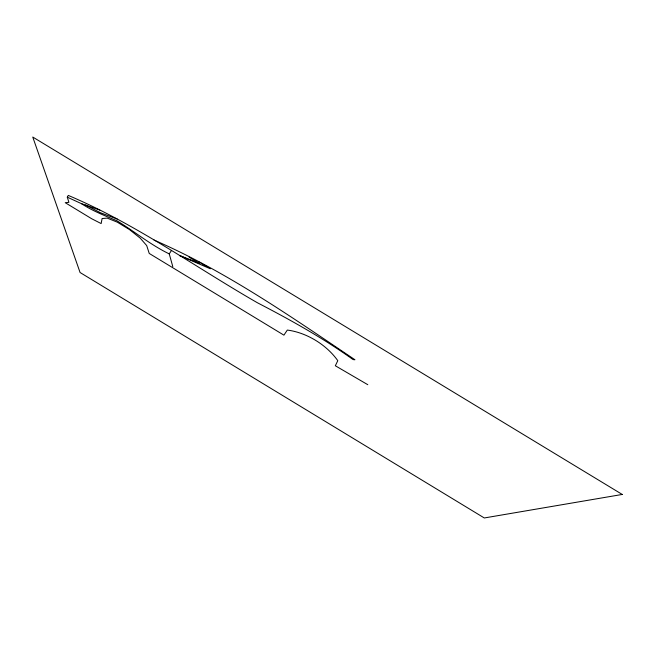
<?xml version="1.0" encoding="UTF-8"?>
<svg xmlns="http://www.w3.org/2000/svg" width="655" height="655" viewBox="0 0 655 655"><rect width="100%" height="100%" fill="white"/><g stroke="black" fill="none" stroke-linecap="round" stroke-linejoin="round"><path stroke-width="0.98" d="M367.791 384.698L335.335 365.76L337.792 360.676C326.468 344.726 306.745 332.609 287.324 330.063L283.91 335.155L149.234 253.444L146.704 245.584L140.227 238.15L129.395 229.52L117.22 222.135L107.199 218.115L102.106 218.533L101.14 223.568L91.725 218.762L65.213 202.682L68.906 202.338L67.285 197.163L68.276 195.411C135.208 223.658 194.592 266.634 257.325 302.716C290.304 319.82 322.833 337.915 353.078 359.579L354.928 359.742C290.271 316.193 225.877 271.235 154.031 240.066M172.797 266.626L169.26 253.903L171.389 250.587M67.285 197.163L81.392 203.631L99.789 210.067M117.139 218.991L100.412 212.744L85.592 204.974M81.392 203.631C92.552 210.992 104.767 215.634 116.958 220.776C134.611 231.542 150.486 244.823 169.26 253.903M189.139 257.194L199.529 263.351L179.511 255.515L210.28 268.747L198.932 261.967M622.25 494.451L484.299 517.966L80.074 272.513L32.75 137.034L622.25 494.451"/></g></svg>
